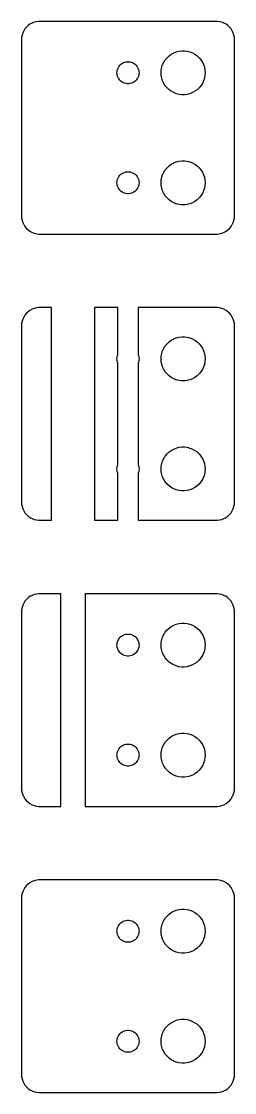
# Model space of a CAD drawing. Header units: metres. Extents: x -14 to 14, y -14 to 326.
# Drawn here: x -14.5 to 14.5, y -14.5 to 131.5 of the extents above; entities that cross this region are included whole.
import ezdxf

# ---------------------------------------------------------------- set-up
doc = ezdxf.new("R2010")
doc.units = ezdxf.units.M

msp = doc.modelspace()

# ---------------------------------------------------------------- linework, layer by layer
for p, q in [((-12.4684, 131.456), (-12.7725, 131.378)), ((-12.157, 131.495), (-12.4684, 131.456)), ((12.157, 131.495), (-12.157, 131.495)), ((12.4684, 131.456), (12.157, 131.495)), ((12.7725, 131.378), (12.4684, 131.456)), ((-14.1908, 130.204), (-14.3244, 129.92)), ((-14.0225, 130.469), (-14.1908, 130.204)), ((-13.8224, 130.711), (-14.0225, 130.469)), ((-13.5936, 130.926), (-13.8224, 130.711)), ((-13.3396, 131.111), (-13.5936, 130.926)), ((-13.0644, 131.262), (-13.3396, 131.111)), ((-12.7725, 131.378), (-13.0644, 131.262)), ((13.0644, 131.262), (12.7725, 131.378)), ((13.3396, 131.111), (13.0644, 131.262)), ((13.5936, 130.926), (13.3396, 131.111)), ((13.8224, 130.711), (13.5936, 130.926)), ((14.0225, 130.469), (13.8224, 130.711)), ((14.1908, 130.204), (14.0225, 130.469)), ((14.3244, 129.92), (14.1908, 130.204)), ((-14.4803, 129.313), (-14.5, 129)), ((-14.5, 129), (-14.5, 105)), ((-14.4214, 129.622), (-14.4803, 129.313)), ((-14.3244, 129.92), (-14.4214, 129.622)), ((14.4214, 129.622), (14.3244, 129.92)), ((14.4803, 129.313), (14.4214, 129.622)), ((14.5, 129), (14.4803, 129.313)), ((14.5, 105), (14.5, 129)), ((5.58772, 126.812), (5.89252, 127.033)), ((5.89252, 127.033), (6.22266, 127.214)), ((6.22266, 127.214), (6.57294, 127.353)), ((6.57294, 127.353), (6.93785, 127.447)), ((6.93785, 127.447), (7.31161, 127.494)), ((7.31161, 127.494), (7.68837, 127.494)), ((7.68837, 127.494), (8.06213, 127.447)), ((8.06213, 127.447), (8.42705, 127.353)), ((8.42705, 127.353), (8.77733, 127.214)), ((8.77733, 127.214), (9.10747, 127.033)), ((9.10747, 127.033), (9.41226, 126.812)), ((-1.09344, 125.527), (-0.956131, 125.656)), ((-0.956131, 125.656), (-0.803726, 125.766)), ((-0.803726, 125.766), (-0.638657, 125.857)), ((-0.638657, 125.857), (-0.463516, 125.927)), ((-0.463516, 125.927), (-0.281067, 125.973)), ((-0.281067, 125.973), (-0.094177, 125.997)), ((-0.094177, 125.997), (0.094177, 125.997)), ((0.094177, 125.997), (0.281067, 125.973)), ((0.281067, 125.973), (0.463516, 125.927)), ((0.463516, 125.927), (0.638657, 125.857)), ((0.638657, 125.857), (0.803726, 125.766)), ((0.803726, 125.766), (0.956131, 125.656)), ((0.956131, 125.656), (1.09344, 125.527)), ((4.59424, 125.246), (4.71066, 125.604)), ((4.71066, 125.604), (4.87108, 125.945)), ((4.87108, 125.945), (5.07294, 126.263)), ((5.07294, 126.263), (5.31308, 126.554)), ((5.31308, 126.554), (5.58772, 126.812)), ((9.41226, 126.812), (9.6869, 126.554)), ((9.6869, 126.554), (9.92705, 126.263)), ((9.92705, 126.263), (10.1289, 125.945)), ((10.1289, 125.945), (10.2893, 125.604)), ((10.2893, 125.604), (10.4057, 125.246)), ((-1.5, 124.5), (-1.48816, 124.688)), ((-1.48816, 124.312), (-1.5, 124.5)), ((-1.48816, 124.688), (-1.45287, 124.873)), ((-1.45287, 124.127), (-1.48816, 124.312)), ((-1.45287, 124.873), (-1.39465, 125.052)), ((-1.39465, 123.948), (-1.45287, 124.127)), ((-1.39465, 125.052), (-1.31445, 125.223)), ((-1.31445, 125.223), (-1.21352, 125.382)), ((-1.21352, 125.382), (-1.09344, 125.527)), ((1.09344, 125.527), (1.21352, 125.382)), ((1.21352, 125.382), (1.31445, 125.223)), ((1.31445, 125.223), (1.39465, 125.052)), ((1.39465, 125.052), (1.45287, 124.873)), ((1.45287, 124.127), (1.39465, 123.948)), ((1.45287, 124.873), (1.48816, 124.688)), ((1.48816, 124.312), (1.45287, 124.127)), ((1.48816, 124.688), (1.5, 124.5)), ((1.5, 124.5), (1.48816, 124.312)), ((4.5, 124.5), (4.52365, 124.876)), ((4.52365, 124.124), (4.5, 124.5)), ((4.52365, 124.876), (4.59424, 125.246)), ((4.59424, 123.754), (4.52365, 124.124)), ((10.4057, 125.246), (10.4763, 124.876)), ((10.4763, 124.124), (10.4057, 123.754)), ((10.4763, 124.876), (10.5, 124.5)), ((10.5, 124.5), (10.4763, 124.124)), ((-1.31445, 123.777), (-1.39465, 123.948)), ((-1.21352, 123.618), (-1.31445, 123.777)), ((-1.09344, 123.473), (-1.21352, 123.618)), ((-0.956131, 123.344), (-1.09344, 123.473)), ((-0.803726, 123.234), (-0.956131, 123.344)), ((-0.638657, 123.143), (-0.803726, 123.234)), ((-0.463516, 123.073), (-0.638657, 123.143)), ((-0.281067, 123.027), (-0.463516, 123.073)), ((-0.094177, 123.003), (-0.281067, 123.027)), ((0.094177, 123.003), (-0.094177, 123.003)), ((0.281067, 123.027), (0.094177, 123.003)), ((0.463516, 123.073), (0.281067, 123.027)), ((0.638657, 123.143), (0.463516, 123.073)), ((0.803726, 123.234), (0.638657, 123.143)), ((0.956131, 123.344), (0.803726, 123.234)), ((1.09344, 123.473), (0.956131, 123.344)), ((1.21352, 123.618), (1.09344, 123.473)), ((1.31445, 123.777), (1.21352, 123.618)), ((1.39465, 123.948), (1.31445, 123.777)), ((4.71066, 123.396), (4.59424, 123.754)), ((4.87108, 123.055), (4.71066, 123.396)), ((5.07294, 122.737), (4.87108, 123.055)), ((5.31308, 122.446), (5.07294, 122.737)), ((9.92705, 122.737), (9.6869, 122.446)), ((10.1289, 123.055), (9.92705, 122.737)), ((10.2893, 123.396), (10.1289, 123.055)), ((10.4057, 123.754), (10.2893, 123.396)), ((5.58772, 122.188), (5.31308, 122.446)), ((5.89252, 121.967), (5.58772, 122.188)), ((6.22266, 121.786), (5.89252, 121.967)), ((6.57294, 121.647), (6.22266, 121.786)), ((6.93785, 121.553), (6.57294, 121.647)), ((7.31161, 121.506), (6.93785, 121.553)), ((7.68837, 121.506), (7.31161, 121.506)), ((8.06213, 121.553), (7.68837, 121.506)), ((8.42705, 121.647), (8.06213, 121.553)), ((8.77733, 121.786), (8.42705, 121.647)), ((9.10747, 121.967), (8.77733, 121.786)), ((9.41226, 122.188), (9.10747, 121.967)), ((9.6869, 122.446), (9.41226, 122.188)), ((6.57294, 112.353), (6.93785, 112.447)), ((6.93785, 112.447), (7.31161, 112.494)), ((7.31161, 112.494), (7.68837, 112.494)), ((7.68837, 112.494), (8.06213, 112.447)), ((8.06213, 112.447), (8.42705, 112.353)), ((-0.463516, 110.927), (-0.281067, 110.973)), ((-0.281067, 110.973), (-0.094177, 110.997)), ((-0.094177, 110.997), (0.094177, 110.997)), ((0.094177, 110.997), (0.281067, 110.973)), ((0.281067, 110.973), (0.463516, 110.927)), ((4.87108, 110.945), (5.07294, 111.263)), ((5.07294, 111.263), (5.31308, 111.554)), ((5.31308, 111.554), (5.58772, 111.812)), ((5.58772, 111.812), (5.89252, 112.033)), ((5.89252, 112.033), (6.22266, 112.214)), ((6.22266, 112.214), (6.57294, 112.353)), ((8.42705, 112.353), (8.77733, 112.214)), ((8.77733, 112.214), (9.10747, 112.033)), ((9.10747, 112.033), (9.41226, 111.812)), ((9.41226, 111.812), (9.6869, 111.554)), ((9.6869, 111.554), (9.92705, 111.263)), ((9.92705, 111.263), (10.1289, 110.945)), ((-1.5, 109.5), (-1.48816, 109.688)), ((-1.48816, 109.312), (-1.5, 109.5)), ((-1.48816, 109.688), (-1.45287, 109.873)), ((-1.45287, 109.873), (-1.39465, 110.052)), ((-1.39465, 110.052), (-1.31445, 110.223)), ((-1.31445, 110.223), (-1.21352, 110.382)), ((-1.21352, 110.382), (-1.09344, 110.527)), ((-1.09344, 110.527), (-0.956131, 110.656)), ((-0.956131, 110.656), (-0.803726, 110.766)), ((-0.803726, 110.766), (-0.638657, 110.857)), ((-0.638657, 110.857), (-0.463516, 110.927)), ((0.463516, 110.927), (0.638657, 110.857)), ((0.638657, 110.857), (0.803726, 110.766)), ((0.803726, 110.766), (0.956131, 110.656)), ((0.956131, 110.656), (1.09344, 110.527)), ((1.09344, 110.527), (1.21352, 110.382)), ((1.21352, 110.382), (1.31445, 110.223)), ((1.31445, 110.223), (1.39465, 110.052)), ((1.39465, 110.052), (1.45287, 109.873)), ((1.45287, 109.873), (1.48816, 109.688)), ((1.48816, 109.688), (1.5, 109.5)), ((1.5, 109.5), (1.48816, 109.312)), ((4.5, 109.5), (4.52365, 109.876)), ((4.52365, 109.124), (4.5, 109.5)), ((4.52365, 109.876), (4.59424, 110.246)), ((4.59424, 110.246), (4.71066, 110.604)), ((4.71066, 110.604), (4.87108, 110.945)), ((10.1289, 110.945), (10.2893, 110.604)), ((10.2893, 110.604), (10.4057, 110.246)), ((10.4057, 110.246), (10.4763, 109.876)), ((10.4763, 109.876), (10.5, 109.5)), ((10.5, 109.5), (10.4763, 109.124)), ((-1.45287, 109.127), (-1.48816, 109.312)), ((-1.39465, 108.948), (-1.45287, 109.127)), ((-1.31445, 108.777), (-1.39465, 108.948)), ((-1.21352, 108.618), (-1.31445, 108.777)), ((-1.09344, 108.473), (-1.21352, 108.618)), ((-0.956131, 108.344), (-1.09344, 108.473)), ((-0.803726, 108.234), (-0.956131, 108.344)), ((-0.638657, 108.143), (-0.803726, 108.234)), ((-0.463516, 108.073), (-0.638657, 108.143)), ((-0.281067, 108.027), (-0.463516, 108.073)), ((0.463516, 108.073), (0.281067, 108.027)), ((0.638657, 108.143), (0.463516, 108.073)), ((0.803726, 108.234), (0.638657, 108.143)), ((0.956131, 108.344), (0.803726, 108.234)), ((1.09344, 108.473), (0.956131, 108.344)), ((1.21352, 108.618), (1.09344, 108.473)), ((1.31445, 108.777), (1.21352, 108.618)), ((1.39465, 108.948), (1.31445, 108.777)), ((1.45287, 109.127), (1.39465, 108.948)), ((1.48816, 109.312), (1.45287, 109.127)), ((4.59424, 108.754), (4.52365, 109.124)), ((4.71066, 108.396), (4.59424, 108.754)), ((4.87108, 108.055), (4.71066, 108.396)), ((5.07294, 107.737), (4.87108, 108.055)), ((10.1289, 108.055), (9.92705, 107.737)), ((10.2893, 108.396), (10.1289, 108.055)), ((10.4057, 108.754), (10.2893, 108.396)), ((10.4763, 109.124), (10.4057, 108.754)), ((-0.094177, 108.003), (-0.281067, 108.027)), ((0.094177, 108.003), (-0.094177, 108.003)), ((0.281067, 108.027), (0.094177, 108.003)), ((5.31308, 107.446), (5.07294, 107.737)), ((5.58772, 107.188), (5.31308, 107.446)), ((5.89252, 106.967), (5.58772, 107.188)), ((6.22266, 106.786), (5.89252, 106.967)), ((6.57294, 106.647), (6.22266, 106.786)), ((6.93785, 106.553), (6.57294, 106.647)), ((8.42705, 106.647), (8.06213, 106.553)), ((8.77733, 106.786), (8.42705, 106.647)), ((9.10747, 106.967), (8.77733, 106.786)), ((9.41226, 107.188), (9.10747, 106.967)), ((9.6869, 107.446), (9.41226, 107.188)), ((9.92705, 107.737), (9.6869, 107.446)), ((7.31161, 106.506), (6.93785, 106.553)), ((7.68837, 106.506), (7.31161, 106.506)), ((8.06213, 106.553), (7.68837, 106.506)), ((-14.5, 105), (-14.4803, 104.687)), ((-14.4803, 104.687), (-14.4214, 104.378)), ((-14.4214, 104.378), (-14.3244, 104.08)), ((-14.3244, 104.08), (-14.1908, 103.796)), ((-14.1908, 103.796), (-14.0225, 103.531)), ((14.0225, 103.531), (14.1908, 103.796)), ((14.1908, 103.796), (14.3244, 104.08)), ((14.3244, 104.08), (14.4214, 104.378)), ((14.4214, 104.378), (14.4803, 104.687)), ((14.4803, 104.687), (14.5, 105)), ((-14.0225, 103.531), (-13.8224, 103.289)), ((-13.8224, 103.289), (-13.5936, 103.074)), ((-13.5936, 103.074), (-13.3396, 102.889)), ((-13.3396, 102.889), (-13.0644, 102.738)), ((-13.0644, 102.738), (-12.7725, 102.622)), ((-12.7725, 102.622), (-12.4684, 102.544)), ((-12.4684, 102.544), (-12.157, 102.505)), ((-12.157, 102.505), (12.157, 102.505)), ((12.157, 102.505), (12.4684, 102.544)), ((12.4684, 102.544), (12.7725, 102.622)), ((12.7725, 102.622), (13.0644, 102.738)), ((13.0644, 102.738), (13.3396, 102.889)), ((13.3396, 102.889), (13.5936, 103.074)), ((13.5936, 103.074), (13.8224, 103.289)), ((13.8224, 103.289), (14.0225, 103.531)), ((-13.3396, 92.1108), (-13.5936, 91.9263)), ((-13.0644, 92.2621), (-13.3396, 92.1108)), ((-12.7725, 92.3776), (-13.0644, 92.2621)), ((-12.4684, 92.4557), (-12.7725, 92.3776)), ((-12.157, 92.4951), (-12.4684, 92.4557)), ((-10.4336, 92.4951), (-12.157, 92.4951)), ((-10.4336, 63.5049), (-10.4336, 92.4951)), ((-1.37216, 92.4951), (-4.56638, 92.4951)), ((-4.56638, 92.4951), (-4.56638, 63.5049)), ((-1.37216, 86.1), (-1.37216, 92.4951)), ((12.157, 92.4951), (1.37216, 92.4951)), ((1.37216, 92.4951), (1.37216, 86.1)), ((12.4684, 92.4557), (12.157, 92.4951)), ((12.7725, 92.3776), (12.4684, 92.4557)), ((13.0644, 92.2621), (12.7725, 92.3776)), ((13.3396, 92.1108), (13.0644, 92.2621)), ((13.5936, 91.9263), (13.3396, 92.1108)), ((-14.4214, 90.6217), (-14.4803, 90.3133)), ((-14.3244, 90.9203), (-14.4214, 90.6217)), ((-14.1908, 91.2044), (-14.3244, 90.9203)), ((-14.0225, 91.4695), (-14.1908, 91.2044)), ((-13.8224, 91.7114), (-14.0225, 91.4695)), ((-13.5936, 91.9263), (-13.8224, 91.7114)), ((13.8224, 91.7114), (13.5936, 91.9263)), ((14.0225, 91.4695), (13.8224, 91.7114)), ((14.1908, 91.2044), (14.0225, 91.4695)), ((14.3244, 90.9203), (14.1908, 91.2044)), ((14.4214, 90.6217), (14.3244, 90.9203)), ((14.4803, 90.3133), (14.4214, 90.6217)), ((-14.4803, 90.3133), (-14.5, 90)), ((-14.5, 90), (-14.5, 66)), ((14.5, 90), (14.4803, 90.3133)), ((14.5, 66), (14.5, 90)), ((5.31308, 87.5536), (5.58772, 87.8115)), ((5.58772, 87.8115), (5.89252, 88.033)), ((5.89252, 88.033), (6.22266, 88.2145)), ((6.22266, 88.2145), (6.57294, 88.3532)), ((6.57294, 88.3532), (6.93785, 88.4469)), ((6.93785, 88.4469), (7.31161, 88.4941)), ((7.31161, 88.4941), (7.68837, 88.4941)), ((7.68837, 88.4941), (8.06213, 88.4469)), ((8.06213, 88.4469), (8.42705, 88.3532)), ((8.42705, 88.3532), (8.77733, 88.2145)), ((8.77733, 88.2145), (9.10747, 88.033)), ((9.10747, 88.033), (9.41226, 87.8115)), ((9.41226, 87.8115), (9.6869, 87.5536)), ((4.52365, 85.876), (4.59424, 86.2461)), ((4.59424, 86.2461), (4.71066, 86.6044)), ((4.71066, 86.6044), (4.87108, 86.9453)), ((4.87108, 86.9453), (5.07294, 87.2634)), ((5.07294, 87.2634), (5.31308, 87.5536)), ((9.6869, 87.5536), (9.92705, 87.2634)), ((9.92705, 87.2634), (10.1289, 86.9453)), ((10.1289, 86.9453), (10.2893, 86.6044)), ((10.2893, 86.6044), (10.4057, 86.2461)), ((10.4057, 86.2461), (10.4763, 85.876)), ((-1.5, 85.5), (-1.48816, 85.688)), ((-1.48816, 85.312), (-1.5, 85.5)), ((-1.48816, 85.688), (-1.45287, 85.873)), ((-1.45287, 85.127), (-1.48816, 85.312)), ((-1.45287, 85.873), (-1.39465, 86.0522)), ((-1.39465, 84.9478), (-1.45287, 85.127)), ((-1.39465, 86.0522), (-1.37216, 86.1)), ((-1.37216, 84.9), (-1.39465, 84.9478)), ((-1.37216, 71.1), (-1.37216, 84.9)), ((1.37216, 86.1), (1.39465, 86.0522)), ((1.39465, 84.9478), (1.37216, 84.9)), ((1.37216, 84.9), (1.37216, 71.1)), ((1.39465, 86.0522), (1.45287, 85.873)), ((1.45287, 85.127), (1.39465, 84.9478)), ((1.45287, 85.873), (1.48816, 85.688)), ((1.48816, 85.312), (1.45287, 85.127)), ((1.48816, 85.688), (1.5, 85.5)), ((1.5, 85.5), (1.48816, 85.312)), ((4.5, 85.5), (4.52365, 85.876)), ((4.52365, 85.124), (4.5, 85.5)), ((4.59424, 84.7539), (4.52365, 85.124)), ((4.71066, 84.3956), (4.59424, 84.7539)), ((10.4057, 84.7539), (10.2893, 84.3956)), ((10.4763, 85.124), (10.4057, 84.7539)), ((10.4763, 85.876), (10.5, 85.5)), ((10.5, 85.5), (10.4763, 85.124)), ((4.87108, 84.0547), (4.71066, 84.3956)), ((5.07294, 83.7366), (4.87108, 84.0547)), ((5.31308, 83.4464), (5.07294, 83.7366)), ((5.58772, 83.1884), (5.31308, 83.4464)), ((9.6869, 83.4464), (9.41226, 83.1884)), ((9.92705, 83.7366), (9.6869, 83.4464)), ((10.1289, 84.0547), (9.92705, 83.7366)), ((10.2893, 84.3956), (10.1289, 84.0547)), ((5.89252, 82.967), (5.58772, 83.1884)), ((6.22266, 82.7855), (5.89252, 82.967)), ((6.57294, 82.6468), (6.22266, 82.7855)), ((6.93785, 82.5531), (6.57294, 82.6468)), ((7.31161, 82.5059), (6.93785, 82.5531)), ((7.68837, 82.5059), (7.31161, 82.5059)), ((8.06213, 82.5531), (7.68837, 82.5059)), ((8.42705, 82.6468), (8.06213, 82.5531)), ((8.77733, 82.7855), (8.42705, 82.6468)), ((9.10747, 82.967), (8.77733, 82.7855)), ((9.41226, 83.1884), (9.10747, 82.967)), ((5.58772, 72.8116), (5.89252, 73.033)), ((5.89252, 73.033), (6.22266, 73.2145)), ((6.22266, 73.2145), (6.57294, 73.3532)), ((6.57294, 73.3532), (6.93785, 73.4469)), ((6.93785, 73.4469), (7.31161, 73.4941)), ((7.31161, 73.4941), (7.68837, 73.4941)), ((7.68837, 73.4941), (8.06213, 73.4469)), ((8.06213, 73.4469), (8.42705, 73.3532)), ((8.42705, 73.3532), (8.77733, 73.2145)), ((8.77733, 73.2145), (9.10747, 73.033)), ((9.10747, 73.033), (9.41226, 72.8116)), ((4.59424, 71.2461), (4.71066, 71.6044)), ((4.71066, 71.6044), (4.87108, 71.9453)), ((4.87108, 71.9453), (5.07294, 72.2634)), ((5.07294, 72.2634), (5.31308, 72.5536)), ((5.31308, 72.5536), (5.58772, 72.8116)), ((9.41226, 72.8116), (9.6869, 72.5536)), ((9.6869, 72.5536), (9.92705, 72.2634)), ((9.92705, 72.2634), (10.1289, 71.9453)), ((10.1289, 71.9453), (10.2893, 71.6044)), ((10.2893, 71.6044), (10.4057, 71.2461)), ((-1.5, 70.5), (-1.48816, 70.688)), ((-1.48816, 70.312), (-1.5, 70.5)), ((-1.48816, 70.688), (-1.45287, 70.873)), ((-1.45287, 70.127), (-1.48816, 70.312)), ((-1.45287, 70.873), (-1.39465, 71.0522)), ((-1.39465, 69.9478), (-1.45287, 70.127)), ((-1.39465, 71.0522), (-1.37216, 71.1)), ((1.37216, 71.1), (1.39465, 71.0522)), ((1.39465, 71.0522), (1.45287, 70.873)), ((1.45287, 70.127), (1.39465, 69.9478)), ((1.45287, 70.873), (1.48816, 70.688)), ((1.48816, 70.312), (1.45287, 70.127)), ((1.48816, 70.688), (1.5, 70.5)), ((1.5, 70.5), (1.48816, 70.312)), ((4.5, 70.5), (4.52365, 70.876)), ((4.52365, 70.124), (4.5, 70.5)), ((4.52365, 70.876), (4.59424, 71.2461)), ((4.59424, 69.7539), (4.52365, 70.124)), ((10.4057, 71.2461), (10.4763, 70.876)), ((10.4763, 70.124), (10.4057, 69.7539)), ((10.4763, 70.876), (10.5, 70.5)), ((10.5, 70.5), (10.4763, 70.124)), ((-1.37216, 69.9), (-1.39465, 69.9478)), ((-1.37216, 63.5049), (-1.37216, 69.9)), ((1.39465, 69.9478), (1.37216, 69.9)), ((1.37216, 69.9), (1.37216, 63.5049)), ((4.71066, 69.3956), (4.59424, 69.7539)), ((4.87108, 69.0547), (4.71066, 69.3956)), ((5.07294, 68.7366), (4.87108, 69.0547)), ((5.31308, 68.4464), (5.07294, 68.7366)), ((9.92705, 68.7366), (9.6869, 68.4464)), ((10.1289, 69.0547), (9.92705, 68.7366)), ((10.2893, 69.3956), (10.1289, 69.0547)), ((10.4057, 69.7539), (10.2893, 69.3956)), ((5.58772, 68.1885), (5.31308, 68.4464)), ((5.89252, 67.967), (5.58772, 68.1885)), ((6.22266, 67.7855), (5.89252, 67.967)), ((6.57294, 67.6468), (6.22266, 67.7855)), ((6.93785, 67.5531), (6.57294, 67.6468)), ((7.31161, 67.5059), (6.93785, 67.5531)), ((7.68837, 67.5059), (7.31161, 67.5059)), ((8.06213, 67.5531), (7.68837, 67.5059)), ((8.42705, 67.6468), (8.06213, 67.5531)), ((8.77733, 67.7855), (8.42705, 67.6468)), ((9.10747, 67.967), (8.77733, 67.7855)), ((9.41226, 68.1885), (9.10747, 67.967)), ((9.6869, 68.4464), (9.41226, 68.1885)), ((-14.5, 66), (-14.4803, 65.6867)), ((14.4803, 65.6867), (14.5, 66)), ((-14.4803, 65.6867), (-14.4214, 65.3783)), ((-14.4214, 65.3783), (-14.3244, 65.0797)), ((-14.3244, 65.0797), (-14.1908, 64.7956)), ((-14.1908, 64.7956), (-14.0225, 64.5305)), ((-14.0225, 64.5305), (-13.8224, 64.2886)), ((-13.8224, 64.2886), (-13.5936, 64.0737)), ((13.5936, 64.0737), (13.8224, 64.2886)), ((13.8224, 64.2886), (14.0225, 64.5305)), ((14.0225, 64.5305), (14.1908, 64.7956)), ((14.1908, 64.7956), (14.3244, 65.0797)), ((14.3244, 65.0797), (14.4214, 65.3783)), ((14.4214, 65.3783), (14.4803, 65.6867)), ((-13.5936, 64.0737), (-13.3396, 63.8892)), ((-13.3396, 63.8892), (-13.0644, 63.7379)), ((-13.0644, 63.7379), (-12.7725, 63.6224)), ((-12.7725, 63.6224), (-12.4684, 63.5443)), ((-12.4684, 63.5443), (-12.157, 63.5049)), ((-12.157, 63.5049), (-10.4336, 63.5049)), ((-4.56638, 63.5049), (-1.37216, 63.5049)), ((1.37216, 63.5049), (12.157, 63.5049)), ((12.157, 63.5049), (12.4684, 63.5443)), ((12.4684, 63.5443), (12.7725, 63.6224)), ((12.7725, 63.6224), (13.0644, 63.7379)), ((13.0644, 63.7379), (13.3396, 63.8892)), ((13.3396, 63.8892), (13.5936, 64.0737)), ((-13.8224, 52.7114), (-14.0225, 52.4695)), ((-13.5936, 52.9263), (-13.8224, 52.7114)), ((-13.3396, 53.1108), (-13.5936, 52.9263)), ((-13.0644, 53.2621), (-13.3396, 53.1108)), ((-12.7725, 53.3776), (-13.0644, 53.2621)), ((-12.4684, 53.4557), (-12.7725, 53.3776)), ((-12.157, 53.4951), (-12.4684, 53.4557)), ((-9.15286, 53.4951), (-12.157, 53.4951)), ((-9.15286, 24.5049), (-9.15286, 53.4951)), ((12.157, 53.4951), (-5.84712, 53.4951)), ((-5.84712, 53.4951), (-5.84712, 24.5049)), ((12.4684, 53.4557), (12.157, 53.4951)), ((12.7725, 53.3776), (12.4684, 53.4557)), ((13.0644, 53.2621), (12.7725, 53.3776)), ((13.3396, 53.1108), (13.0644, 53.2621)), ((13.5936, 52.9263), (13.3396, 53.1108)), ((13.8224, 52.7114), (13.5936, 52.9263)), ((14.0225, 52.4695), (13.8224, 52.7114)), ((-14.4803, 51.3133), (-14.5, 51)), ((-14.4214, 51.6217), (-14.4803, 51.3133)), ((-14.3244, 51.9203), (-14.4214, 51.6217)), ((-14.1908, 52.2044), (-14.3244, 51.9203)), ((-14.0225, 52.4695), (-14.1908, 52.2044)), ((14.1908, 52.2044), (14.0225, 52.4695)), ((14.3244, 51.9203), (14.1908, 52.2044)), ((14.4214, 51.6217), (14.3244, 51.9203)), ((14.4803, 51.3133), (14.4214, 51.6217)), ((14.5, 51), (14.4803, 51.3133)), ((-14.5, 51), (-14.5, 27)), ((14.5, 27), (14.5, 51)), ((4.87108, 47.9453), (5.07294, 48.2634)), ((5.07294, 48.2634), (5.31308, 48.5536)), ((5.31308, 48.5536), (5.58772, 48.8115)), ((5.58772, 48.8115), (5.89252, 49.033)), ((5.89252, 49.033), (6.22266, 49.2145)), ((6.22266, 49.2145), (6.57294, 49.3532)), ((6.57294, 49.3532), (6.93785, 49.4469)), ((6.93785, 49.4469), (7.31161, 49.4941)), ((7.31161, 49.4941), (7.68837, 49.4941)), ((7.68837, 49.4941), (8.06213, 49.4469)), ((8.06213, 49.4469), (8.42705, 49.3532)), ((8.42705, 49.3532), (8.77733, 49.2145)), ((8.77733, 49.2145), (9.10747, 49.033)), ((9.10747, 49.033), (9.41226, 48.8115)), ((9.41226, 48.8115), (9.6869, 48.5536)), ((9.6869, 48.5536), (9.92705, 48.2634)), ((9.92705, 48.2634), (10.1289, 47.9453)), ((-1.48816, 46.688), (-1.45287, 46.873)), ((-1.45287, 46.873), (-1.39465, 47.0522)), ((-1.39465, 47.0522), (-1.31445, 47.2226)), ((-1.31445, 47.2226), (-1.21352, 47.3817)), ((-1.21352, 47.3817), (-1.09344, 47.5268)), ((-1.09344, 47.5268), (-0.956131, 47.6558)), ((-0.956131, 47.6558), (-0.803726, 47.7665)), ((-0.803726, 47.7665), (-0.638657, 47.8572)), ((-0.638657, 47.8572), (-0.463516, 47.9266)), ((-0.463516, 47.9266), (-0.281067, 47.9734)), ((-0.281067, 47.9734), (-0.094177, 47.997)), ((-0.094177, 47.997), (0.094177, 47.997)), ((0.094177, 47.997), (0.281067, 47.9734)), ((0.281067, 47.9734), (0.463516, 47.9266)), ((0.463516, 47.9266), (0.638657, 47.8572)), ((0.638657, 47.8572), (0.803726, 47.7665)), ((0.803726, 47.7665), (0.956131, 47.6558)), ((0.956131, 47.6558), (1.09344, 47.5268)), ((1.09344, 47.5268), (1.21352, 47.3817)), ((1.21352, 47.3817), (1.31445, 47.2226)), ((1.31445, 47.2226), (1.39465, 47.0522)), ((1.39465, 47.0522), (1.45287, 46.873)), ((1.45287, 46.873), (1.48816, 46.688)), ((4.5, 46.5), (4.52365, 46.876)), ((4.52365, 46.876), (4.59424, 47.2461)), ((4.59424, 47.2461), (4.71066, 47.6044)), ((4.71066, 47.6044), (4.87108, 47.9453)), ((10.1289, 47.9453), (10.2893, 47.6044)), ((10.2893, 47.6044), (10.4057, 47.2461)), ((10.4057, 47.2461), (10.4763, 46.876)), ((10.4763, 46.876), (10.5, 46.5)), ((-1.5, 46.5), (-1.48816, 46.688)), ((-1.48816, 46.312), (-1.5, 46.5)), ((-1.45287, 46.127), (-1.48816, 46.312)), ((-1.39465, 45.9478), (-1.45287, 46.127)), ((-1.31445, 45.7774), (-1.39465, 45.9478)), ((-1.21352, 45.6183), (-1.31445, 45.7774)), ((-1.09344, 45.4732), (-1.21352, 45.6183)), ((-0.956131, 45.3442), (-1.09344, 45.4732)), ((-0.803726, 45.2335), (-0.956131, 45.3442)), ((0.956131, 45.3442), (0.803726, 45.2335)), ((1.09344, 45.4732), (0.956131, 45.3442)), ((1.21352, 45.6183), (1.09344, 45.4732)), ((1.31445, 45.7774), (1.21352, 45.6183)), ((1.39465, 45.9478), (1.31445, 45.7774)), ((1.45287, 46.127), (1.39465, 45.9478)), ((1.48816, 46.312), (1.45287, 46.127)), ((1.48816, 46.688), (1.5, 46.5)), ((1.5, 46.5), (1.48816, 46.312)), ((4.52365, 46.124), (4.5, 46.5)), ((4.59424, 45.7539), (4.52365, 46.124)), ((4.71066, 45.3956), (4.59424, 45.7539)), ((4.87108, 45.0547), (4.71066, 45.3956)), ((10.2893, 45.3956), (10.1289, 45.0547)), ((10.4057, 45.7539), (10.2893, 45.3956)), ((10.4763, 46.124), (10.4057, 45.7539)), ((10.5, 46.5), (10.4763, 46.124)), ((-0.638657, 45.1427), (-0.803726, 45.2335)), ((-0.463516, 45.0734), (-0.638657, 45.1427)), ((-0.281067, 45.0266), (-0.463516, 45.0734)), ((-0.094177, 45.003), (-0.281067, 45.0266)), ((0.094177, 45.003), (-0.094177, 45.003)), ((0.281067, 45.0266), (0.094177, 45.003)), ((0.463516, 45.0734), (0.281067, 45.0266)), ((0.638657, 45.1427), (0.463516, 45.0734)), ((0.803726, 45.2335), (0.638657, 45.1427)), ((5.07294, 44.7366), (4.87108, 45.0547)), ((5.31308, 44.4464), (5.07294, 44.7366)), ((5.58772, 44.1884), (5.31308, 44.4464)), ((5.89252, 43.967), (5.58772, 44.1884)), ((6.22266, 43.7855), (5.89252, 43.967)), ((9.10747, 43.967), (8.77733, 43.7855)), ((9.41226, 44.1884), (9.10747, 43.967)), ((9.6869, 44.4464), (9.41226, 44.1884)), ((9.92705, 44.7366), (9.6869, 44.4464)), ((10.1289, 45.0547), (9.92705, 44.7366)), ((6.57294, 43.6468), (6.22266, 43.7855)), ((6.93785, 43.5531), (6.57294, 43.6468)), ((7.31161, 43.5059), (6.93785, 43.5531)), ((7.68837, 43.5059), (7.31161, 43.5059)), ((8.06213, 43.5531), (7.68837, 43.5059)), ((8.42705, 43.6468), (8.06213, 43.5531)), ((8.77733, 43.7855), (8.42705, 43.6468)), ((5.31308, 33.5536), (5.58772, 33.8116)), ((5.58772, 33.8116), (5.89252, 34.033)), ((5.89252, 34.033), (6.22266, 34.2145)), ((6.22266, 34.2145), (6.57294, 34.3532)), ((6.57294, 34.3532), (6.93785, 34.4469)), ((6.93785, 34.4469), (7.31161, 34.4941)), ((7.31161, 34.4941), (7.68837, 34.4941)), ((7.68837, 34.4941), (8.06213, 34.4469)), ((8.06213, 34.4469), (8.42705, 34.3532)), ((8.42705, 34.3532), (8.77733, 34.2145)), ((8.77733, 34.2145), (9.10747, 34.033)), ((9.10747, 34.033), (9.41226, 33.8116)), ((9.41226, 33.8116), (9.6869, 33.5536)), ((-1.39465, 32.0522), (-1.31445, 32.2226)), ((-1.31445, 32.2226), (-1.21352, 32.3817)), ((-1.21352, 32.3817), (-1.09344, 32.5268)), ((-1.09344, 32.5268), (-0.956131, 32.6558)), ((-0.956131, 32.6558), (-0.803726, 32.7665)), ((-0.803726, 32.7665), (-0.638657, 32.8573)), ((-0.638657, 32.8573), (-0.463516, 32.9266)), ((-0.463516, 32.9266), (-0.281067, 32.9734)), ((-0.281067, 32.9734), (-0.094177, 32.997)), ((-0.094177, 32.997), (0.094177, 32.997)), ((0.094177, 32.997), (0.281067, 32.9734)), ((0.281067, 32.9734), (0.463516, 32.9266)), ((0.463516, 32.9266), (0.638657, 32.8573)), ((0.638657, 32.8573), (0.803726, 32.7665)), ((0.803726, 32.7665), (0.956131, 32.6558)), ((0.956131, 32.6558), (1.09344, 32.5268)), ((1.09344, 32.5268), (1.21352, 32.3817)), ((1.21352, 32.3817), (1.31445, 32.2226)), ((1.31445, 32.2226), (1.39465, 32.0522)), ((4.52365, 31.876), (4.59424, 32.2461)), ((4.59424, 32.2461), (4.71066, 32.6044)), ((4.71066, 32.6044), (4.87108, 32.9453)), ((4.87108, 32.9453), (5.07294, 33.2634)), ((5.07294, 33.2634), (5.31308, 33.5536)), ((9.6869, 33.5536), (9.92705, 33.2634)), ((9.92705, 33.2634), (10.1289, 32.9453)), ((10.1289, 32.9453), (10.2893, 32.6044)), ((10.2893, 32.6044), (10.4057, 32.2461)), ((10.4057, 32.2461), (10.4763, 31.876)), ((-1.5, 31.5), (-1.48816, 31.688)), ((-1.48816, 31.312), (-1.5, 31.5)), ((-1.48816, 31.688), (-1.45287, 31.873)), ((-1.45287, 31.127), (-1.48816, 31.312)), ((-1.45287, 31.873), (-1.39465, 32.0522)), ((-1.39465, 30.9478), (-1.45287, 31.127)), ((-1.31445, 30.7774), (-1.39465, 30.9478)), ((-1.21352, 30.6183), (-1.31445, 30.7774)), ((1.31445, 30.7774), (1.21352, 30.6183)), ((1.39465, 30.9478), (1.31445, 30.7774)), ((1.39465, 32.0522), (1.45287, 31.873)), ((1.45287, 31.127), (1.39465, 30.9478)), ((1.45287, 31.873), (1.48816, 31.688)), ((1.48816, 31.312), (1.45287, 31.127)), ((1.48816, 31.688), (1.5, 31.5)), ((1.5, 31.5), (1.48816, 31.312)), ((4.5, 31.5), (4.52365, 31.876)), ((4.52365, 31.124), (4.5, 31.5)), ((4.59424, 30.7539), (4.52365, 31.124)), ((4.71066, 30.3956), (4.59424, 30.7539)), ((10.4057, 30.7539), (10.2893, 30.3956)), ((10.4763, 31.124), (10.4057, 30.7539)), ((10.4763, 31.876), (10.5, 31.5)), ((10.5, 31.5), (10.4763, 31.124)), ((-1.09344, 30.4732), (-1.21352, 30.6183)), ((-0.956131, 30.3442), (-1.09344, 30.4732)), ((-0.803726, 30.2335), (-0.956131, 30.3442)), ((-0.638657, 30.1428), (-0.803726, 30.2335)), ((-0.463516, 30.0734), (-0.638657, 30.1428)), ((-0.281067, 30.0266), (-0.463516, 30.0734)), ((-0.094177, 30.003), (-0.281067, 30.0266)), ((0.094177, 30.003), (-0.094177, 30.003)), ((0.281067, 30.0266), (0.094177, 30.003)), ((0.463516, 30.0734), (0.281067, 30.0266)), ((0.638657, 30.1428), (0.463516, 30.0734)), ((0.803726, 30.2335), (0.638657, 30.1428)), ((0.956131, 30.3442), (0.803726, 30.2335)), ((1.09344, 30.4732), (0.956131, 30.3442)), ((1.21352, 30.6183), (1.09344, 30.4732)), ((4.87108, 30.0547), (4.71066, 30.3956)), ((5.07294, 29.7366), (4.87108, 30.0547)), ((5.31308, 29.4464), (5.07294, 29.7366)), ((5.58772, 29.1885), (5.31308, 29.4464)), ((9.6869, 29.4464), (9.41226, 29.1885)), ((9.92705, 29.7366), (9.6869, 29.4464)), ((10.1289, 30.0547), (9.92705, 29.7366)), ((10.2893, 30.3956), (10.1289, 30.0547)), ((5.89252, 28.967), (5.58772, 29.1885)), ((6.22266, 28.7855), (5.89252, 28.967)), ((6.57294, 28.6468), (6.22266, 28.7855)), ((6.93785, 28.5531), (6.57294, 28.6468)), ((7.31161, 28.5059), (6.93785, 28.5531)), ((7.68837, 28.5059), (7.31161, 28.5059)), ((8.06213, 28.5531), (7.68837, 28.5059)), ((8.42705, 28.6468), (8.06213, 28.5531)), ((8.77733, 28.7855), (8.42705, 28.6468)), ((9.10747, 28.967), (8.77733, 28.7855)), ((9.41226, 29.1885), (9.10747, 28.967)), ((-14.5, 27), (-14.4803, 26.6867)), ((-14.4803, 26.6867), (-14.4214, 26.3783)), ((-14.4214, 26.3783), (-14.3244, 26.0797)), ((14.3244, 26.0797), (14.4214, 26.3783)), ((14.4214, 26.3783), (14.4803, 26.6867)), ((14.4803, 26.6867), (14.5, 27)), ((-14.3244, 26.0797), (-14.1908, 25.7956)), ((-14.1908, 25.7956), (-14.0225, 25.5305)), ((-14.0225, 25.5305), (-13.8224, 25.2886)), ((-13.8224, 25.2886), (-13.5936, 25.0737)), ((-13.5936, 25.0737), (-13.3396, 24.8892)), ((-13.3396, 24.8892), (-13.0644, 24.7379)), ((13.0644, 24.7379), (13.3396, 24.8892)), ((13.3396, 24.8892), (13.5936, 25.0737)), ((13.5936, 25.0737), (13.8224, 25.2886)), ((13.8224, 25.2886), (14.0225, 25.5305)), ((14.0225, 25.5305), (14.1908, 25.7956)), ((14.1908, 25.7956), (14.3244, 26.0797)), ((-13.0644, 24.7379), (-12.7725, 24.6224)), ((-12.7725, 24.6224), (-12.4684, 24.5443)), ((-12.4684, 24.5443), (-12.157, 24.5049)), ((-12.157, 24.5049), (-9.15286, 24.5049)), ((-5.84712, 24.5049), (12.157, 24.5049)), ((12.157, 24.5049), (12.4684, 24.5443)), ((12.4684, 24.5443), (12.7725, 24.6224)), ((12.7725, 24.6224), (13.0644, 24.7379)), ((-14.1908, 13.2044), (-14.3244, 12.9203)), ((-14.0225, 13.4695), (-14.1908, 13.2044)), ((-13.8224, 13.7114), (-14.0225, 13.4695)), ((-13.5936, 13.9263), (-13.8224, 13.7114)), ((-13.3396, 14.1108), (-13.5936, 13.9263)), ((-13.0644, 14.2621), (-13.3396, 14.1108)), ((-12.7725, 14.3776), (-13.0644, 14.2621)), ((-12.4684, 14.4557), (-12.7725, 14.3776)), ((-12.157, 14.4951), (-12.4684, 14.4557)), ((12.157, 14.4951), (-12.157, 14.4951)), ((12.4684, 14.4557), (12.157, 14.4951)), ((12.7725, 14.3776), (12.4684, 14.4557)), ((13.0644, 14.2621), (12.7725, 14.3776)), ((13.3396, 14.1108), (13.0644, 14.2621)), ((13.5936, 13.9263), (13.3396, 14.1108)), ((13.8224, 13.7114), (13.5936, 13.9263)), ((14.0225, 13.4695), (13.8224, 13.7114)), ((14.1908, 13.2044), (14.0225, 13.4695)), ((14.3244, 12.9203), (14.1908, 13.2044)), ((-14.4803, 12.3133), (-14.5, 12)), ((-14.5, 12), (-14.5, -12)), ((-14.4214, 12.6217), (-14.4803, 12.3133)), ((-14.3244, 12.9203), (-14.4214, 12.6217)), ((14.4214, 12.6217), (14.3244, 12.9203)), ((14.4803, 12.3133), (14.4214, 12.6217)), ((14.5, 12), (14.4803, 12.3133)), ((14.5, -12), (14.5, 12)), ((6.22266, 10.2145), (6.57294, 10.3532)), ((6.57294, 10.3532), (6.93785, 10.4469)), ((6.93785, 10.4469), (7.31161, 10.4941)), ((7.31161, 10.4941), (7.68837, 10.4941)), ((7.68837, 10.4941), (8.06213, 10.4469)), ((8.06213, 10.4469), (8.42705, 10.3532)), ((8.42705, 10.3532), (8.77733, 10.2145)), ((-0.956131, 8.65576), (-0.803726, 8.76648)), ((-0.803726, 8.76648), (-0.638657, 8.85724)), ((-0.638657, 8.85724), (-0.463516, 8.92657)), ((-0.463516, 8.92657), (-0.281067, 8.97342)), ((-0.281067, 8.97342), (-0.094177, 8.99704)), ((-0.094177, 8.99704), (0.094177, 8.99704)), ((0.094177, 8.99704), (0.281067, 8.97342)), ((0.281067, 8.97342), (0.463516, 8.92657)), ((0.463516, 8.92657), (0.638657, 8.85724)), ((0.638657, 8.85724), (0.803726, 8.76648)), ((0.803726, 8.76648), (0.956131, 8.65576)), ((4.71066, 8.60437), (4.87108, 8.94525)), ((4.87108, 8.94525), (5.07294, 9.26335)), ((5.07294, 9.26335), (5.31308, 9.55363)), ((5.31308, 9.55363), (5.58772, 9.81154)), ((5.58772, 9.81154), (5.89252, 10.033)), ((5.89252, 10.033), (6.22266, 10.2145)), ((8.77733, 10.2145), (9.10747, 10.033)), ((9.10747, 10.033), (9.41226, 9.81154)), ((9.41226, 9.81154), (9.6869, 9.55363)), ((9.6869, 9.55363), (9.92705, 9.26335)), ((9.92705, 9.26335), (10.1289, 8.94525)), ((10.1289, 8.94525), (10.2893, 8.60437)), ((-1.5, 7.5), (-1.48816, 7.68799)), ((-1.48816, 7.312), (-1.5, 7.5)), ((-1.48816, 7.68799), (-1.45287, 7.87303)), ((-1.45287, 7.12695), (-1.48816, 7.312)), ((-1.45287, 7.87303), (-1.39465, 8.05219)), ((-1.39465, 8.05219), (-1.31445, 8.22263)), ((-1.31445, 8.22263), (-1.21352, 8.38167)), ((-1.21352, 8.38167), (-1.09344, 8.52681)), ((-1.09344, 8.52681), (-0.956131, 8.65576)), ((0.956131, 8.65576), (1.09344, 8.52681)), ((1.09344, 8.52681), (1.21352, 8.38167)), ((1.21352, 8.38167), (1.31445, 8.22263)), ((1.31445, 8.22263), (1.39465, 8.05219)), ((1.39465, 8.05219), (1.45287, 7.87303)), ((1.45287, 7.87303), (1.48816, 7.68799)), ((1.48816, 7.312), (1.45287, 7.12695)), ((1.48816, 7.68799), (1.5, 7.5)), ((1.5, 7.5), (1.48816, 7.312)), ((4.5, 7.5), (4.52365, 7.87599)), ((4.52365, 7.12399), (4.5, 7.5)), ((4.52365, 7.87599), (4.59424, 8.24606)), ((4.59424, 8.24606), (4.71066, 8.60437)), ((10.2893, 8.60437), (10.4057, 8.24606)), ((10.4057, 8.24606), (10.4763, 7.87599)), ((10.4763, 7.87599), (10.5, 7.5)), ((10.5, 7.5), (10.4763, 7.12399)), ((-1.39465, 6.9478), (-1.45287, 7.12695)), ((-1.31445, 6.77736), (-1.39465, 6.9478)), ((-1.21352, 6.61832), (-1.31445, 6.77736)), ((-1.09344, 6.47318), (-1.21352, 6.61832)), ((-0.956131, 6.34422), (-1.09344, 6.47318)), ((-0.803726, 6.23351), (-0.956131, 6.34422)), ((-0.638657, 6.14275), (-0.803726, 6.23351)), ((-0.463516, 6.07341), (-0.638657, 6.14275)), ((-0.281067, 6.02657), (-0.463516, 6.07341)), ((-0.094177, 6.00296), (-0.281067, 6.02657)), ((0.094177, 6.00296), (-0.094177, 6.00296)), ((0.281067, 6.02657), (0.094177, 6.00296)), ((0.463516, 6.07341), (0.281067, 6.02657)), ((0.638657, 6.14275), (0.463516, 6.07341)), ((0.803726, 6.23351), (0.638657, 6.14275)), ((0.956131, 6.34422), (0.803726, 6.23351)), ((1.09344, 6.47318), (0.956131, 6.34422)), ((1.21352, 6.61832), (1.09344, 6.47318)), ((1.31445, 6.77736), (1.21352, 6.61832)), ((1.39465, 6.9478), (1.31445, 6.77736)), ((1.45287, 7.12695), (1.39465, 6.9478)), ((4.59424, 6.75392), (4.52365, 7.12399)), ((4.71066, 6.39561), (4.59424, 6.75392)), ((4.87108, 6.05473), (4.71066, 6.39561)), ((5.07294, 5.73663), (4.87108, 6.05473)), ((10.1289, 6.05473), (9.92705, 5.73663)), ((10.2893, 6.39561), (10.1289, 6.05473)), ((10.4057, 6.75392), (10.2893, 6.39561)), ((10.4763, 7.12399), (10.4057, 6.75392)), ((5.31308, 5.44635), (5.07294, 5.73663)), ((5.58772, 5.18845), (5.31308, 5.44635)), ((5.89252, 4.96701), (5.58772, 5.18845)), ((6.22266, 4.78551), (5.89252, 4.96701)), ((6.57294, 4.64682), (6.22266, 4.78551)), ((6.93785, 4.55313), (6.57294, 4.64682)), ((7.31161, 4.50592), (6.93785, 4.55313)), ((7.68837, 4.50592), (7.31161, 4.50592)), ((8.06213, 4.55313), (7.68837, 4.50592)), ((8.42705, 4.64682), (8.06213, 4.55313)), ((8.77733, 4.78551), (8.42705, 4.64682)), ((9.10747, 4.96701), (8.77733, 4.78551)), ((9.41226, 5.18845), (9.10747, 4.96701)), ((9.6869, 5.44635), (9.41226, 5.18845)), ((9.92705, 5.73663), (9.6869, 5.44635)), ((4.87108, -6.05473), (5.07294, -5.73663)), ((5.07294, -5.73663), (5.31308, -5.44635)), ((5.31308, -5.44635), (5.58772, -5.18845)), ((5.58772, -5.18845), (5.89252, -4.96701)), ((5.89252, -4.96701), (6.22266, -4.78551)), ((6.22266, -4.78551), (6.57294, -4.64682)), ((6.57294, -4.64682), (6.93785, -4.55313)), ((6.93785, -4.55313), (7.31161, -4.50592)), ((7.31161, -4.50592), (7.68837, -4.50592)), ((7.68837, -4.50592), (8.06213, -4.55313)), ((8.06213, -4.55313), (8.42705, -4.64682)), ((8.42705, -4.64682), (8.77733, -4.78551)), ((8.77733, -4.78551), (9.10747, -4.96701)), ((9.10747, -4.96701), (9.41226, -5.18845)), ((9.41226, -5.18845), (9.6869, -5.44635)), ((9.6869, -5.44635), (9.92705, -5.73663)), ((9.92705, -5.73663), (10.1289, -6.05473)), ((-1.48816, -7.312), (-1.45287, -7.12695)), ((-1.45287, -7.12695), (-1.39465, -6.9478)), ((-1.39465, -6.9478), (-1.31445, -6.77736)), ((-1.31445, -6.77736), (-1.21352, -6.61832)), ((-1.21352, -6.61832), (-1.09344, -6.47318)), ((-1.09344, -6.47318), (-0.956131, -6.34422)), ((-0.956131, -6.34422), (-0.803726, -6.23351)), ((-0.803726, -6.23351), (-0.638657, -6.14275)), ((-0.638657, -6.14275), (-0.463516, -6.07341)), ((-0.463516, -6.07341), (-0.281067, -6.02657)), ((-0.281067, -6.02657), (-0.094177, -6.00296)), ((-0.094177, -6.00296), (0.094177, -6.00296)), ((0.094177, -6.00296), (0.281067, -6.02657)), ((0.281067, -6.02657), (0.463516, -6.07341)), ((0.463516, -6.07341), (0.638657, -6.14275)), ((0.638657, -6.14275), (0.803726, -6.23351)), ((0.803726, -6.23351), (0.956131, -6.34422)), ((0.956131, -6.34422), (1.09344, -6.47318)), ((1.09344, -6.47318), (1.21352, -6.61832)), ((1.21352, -6.61832), (1.31445, -6.77736)), ((1.31445, -6.77736), (1.39465, -6.9478)), ((1.39465, -6.9478), (1.45287, -7.12695)), ((1.45287, -7.12695), (1.48816, -7.312)), ((4.5, -7.5), (4.52365, -7.12399)), ((4.52365, -7.12399), (4.59424, -6.75392)), ((4.59424, -6.75392), (4.71066, -6.39561)), ((4.71066, -6.39561), (4.87108, -6.05473)), ((10.1289, -6.05473), (10.2893, -6.39561)), ((10.2893, -6.39561), (10.4057, -6.75392)), ((10.4057, -6.75392), (10.4763, -7.12399)), ((10.4763, -7.12399), (10.5, -7.5)), ((-1.5, -7.5), (-1.48816, -7.312)), ((-1.48816, -7.68799), (-1.5, -7.5)), ((-1.45287, -7.87303), (-1.48816, -7.68799)), ((-1.39465, -8.05219), (-1.45287, -7.87303)), ((-1.31445, -8.22263), (-1.39465, -8.05219)), ((-1.21352, -8.38167), (-1.31445, -8.22263)), ((-1.09344, -8.52681), (-1.21352, -8.38167)), ((-0.956131, -8.65576), (-1.09344, -8.52681)), ((-0.803726, -8.76648), (-0.956131, -8.65576)), ((0.956131, -8.65576), (0.803726, -8.76648)), ((1.09344, -8.52681), (0.956131, -8.65576)), ((1.21352, -8.38167), (1.09344, -8.52681)), ((1.31445, -8.22263), (1.21352, -8.38167)), ((1.39465, -8.05219), (1.31445, -8.22263)), ((1.45287, -7.87303), (1.39465, -8.05219)), ((1.48816, -7.68799), (1.45287, -7.87303)), ((1.48816, -7.312), (1.5, -7.5)), ((1.5, -7.5), (1.48816, -7.68799)), ((4.52365, -7.87599), (4.5, -7.5)), ((4.59424, -8.24606), (4.52365, -7.87599)), ((4.71066, -8.60437), (4.59424, -8.24606)), ((4.87108, -8.94525), (4.71066, -8.60437)), ((10.2893, -8.60437), (10.1289, -8.94525)), ((10.4057, -8.24606), (10.2893, -8.60437)), ((10.4763, -7.87599), (10.4057, -8.24606)), ((10.5, -7.5), (10.4763, -7.87599)), ((-0.638657, -8.85724), (-0.803726, -8.76648)), ((-0.463516, -8.92657), (-0.638657, -8.85724)), ((-0.281067, -8.97342), (-0.463516, -8.92657)), ((-0.094177, -8.99704), (-0.281067, -8.97342)), ((0.094177, -8.99704), (-0.094177, -8.99704)), ((0.281067, -8.97342), (0.094177, -8.99704)), ((0.463516, -8.92657), (0.281067, -8.97342)), ((0.638657, -8.85724), (0.463516, -8.92657)), ((0.803726, -8.76648), (0.638657, -8.85724)), ((5.07294, -9.26335), (4.87108, -8.94525)), ((5.31308, -9.55363), (5.07294, -9.26335)), ((5.58772, -9.81154), (5.31308, -9.55363)), ((5.89252, -10.033), (5.58772, -9.81154)), ((6.22266, -10.2145), (5.89252, -10.033)), ((6.57294, -10.3532), (6.22266, -10.2145)), ((8.77733, -10.2145), (8.42705, -10.3532)), ((9.10747, -10.033), (8.77733, -10.2145)), ((9.41226, -9.81154), (9.10747, -10.033)), ((9.6869, -9.55363), (9.41226, -9.81154)), ((9.92705, -9.26335), (9.6869, -9.55363)), ((10.1289, -8.94525), (9.92705, -9.26335)), ((6.93785, -10.4469), (6.57294, -10.3532)), ((7.31161, -10.4941), (6.93785, -10.4469)), ((7.68837, -10.4941), (7.31161, -10.4941)), ((8.06213, -10.4469), (7.68837, -10.4941)), ((8.42705, -10.3532), (8.06213, -10.4469)), ((-14.5, -12), (-14.4803, -12.3133)), ((-14.4803, -12.3133), (-14.4214, -12.6217)), ((-14.4214, -12.6217), (-14.3244, -12.9203)), ((-14.3244, -12.9203), (-14.1908, -13.2044)), ((14.1908, -13.2044), (14.3244, -12.9203)), ((14.3244, -12.9203), (14.4214, -12.6217)), ((14.4214, -12.6217), (14.4803, -12.3133)), ((14.4803, -12.3133), (14.5, -12)), ((-14.1908, -13.2044), (-14.0225, -13.4695)), ((-14.0225, -13.4695), (-13.8224, -13.7114)), ((-13.8224, -13.7114), (-13.5936, -13.9263)), ((-13.5936, -13.9263), (-13.3396, -14.1108)), ((-13.3396, -14.1108), (-13.0644, -14.2621)), ((-13.0644, -14.2621), (-12.7725, -14.3776)), ((-12.7725, -14.3776), (-12.4684, -14.4557)), ((-12.4684, -14.4557), (-12.157, -14.4951)), ((-12.157, -14.4951), (12.157, -14.4951)), ((12.157, -14.4951), (12.4684, -14.4557)), ((12.4684, -14.4557), (12.7725, -14.3776)), ((12.7725, -14.3776), (13.0644, -14.2621)), ((13.0644, -14.2621), (13.3396, -14.1108)), ((13.3396, -14.1108), (13.5936, -13.9263)), ((13.5936, -13.9263), (13.8224, -13.7114)), ((13.8224, -13.7114), (14.0225, -13.4695)), ((14.0225, -13.4695), (14.1908, -13.2044))]:
    msp.add_line(p, q)

doc.saveas('drawing.dxf')
